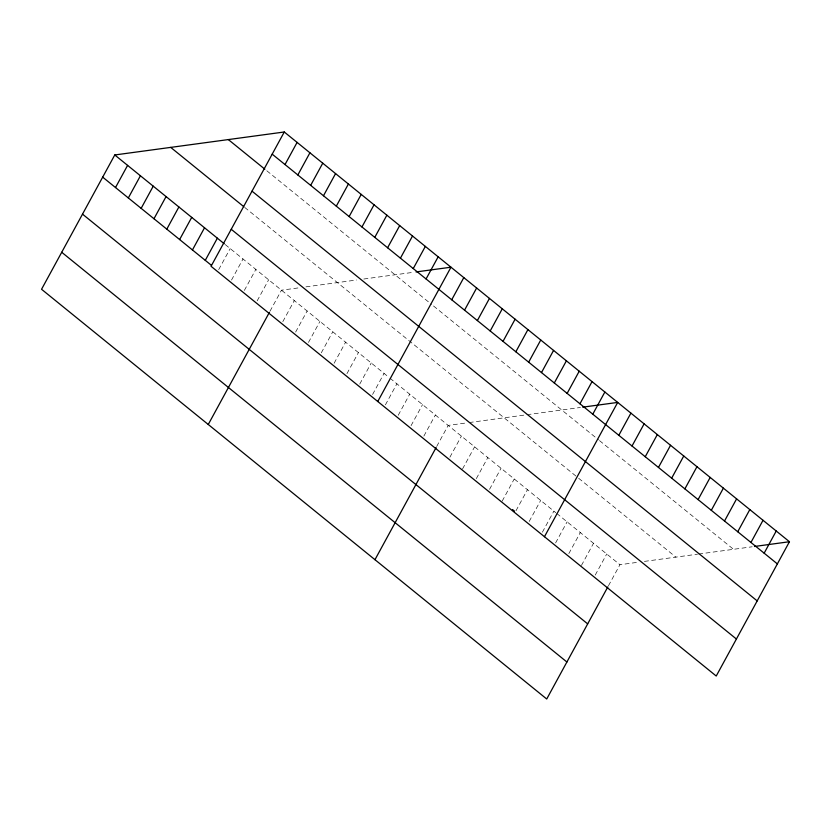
<?xml version="1.0" encoding="UTF-8"?>
<svg xmlns="http://www.w3.org/2000/svg" width="831" height="831" viewBox="0 0 831 831"><rect width="100%" height="100%" fill="white"/><g stroke="black" fill="none" stroke-linecap="round" stroke-linejoin="round"><path stroke-width="0.62" stroke-dasharray="4.16 3.12" d="M218.698 269.639L230.187 248.583M231.527 280.047L243.005 258.981M244.345 290.445L255.834 269.389M257.174 300.843L268.652 279.787M269.992 311.241L281.48 290.185L300.126 287.661M282.82 321.649L294.299 300.593M295.639 332.047L307.127 310.991M308.467 342.445L319.945 321.389M321.285 352.853L332.774 331.787M334.114 363.251L345.592 342.195M346.942 373.649L358.421 352.593M359.761 384.057L371.239 362.991M372.589 394.455L384.067 373.399M385.407 404.853L396.886 383.797M398.236 415.251L409.714 394.195M411.054 425.659L422.532 404.604M423.883 436.057L435.361 415.001M436.701 446.455L448.179 425.399L466.825 422.875M449.914 457.175L461.392 436.119M462.524 468.996L474.605 446.829M476.34 478.604L487.818 457.549M489.552 489.324L501.031 468.269M502.163 501.145L514.244 478.978M515.978 510.753L527.456 489.698M529.191 521.473L540.669 500.418M542.404 532.183L553.882 511.127M555.617 542.903L567.095 521.847M568.83 553.623L580.308 532.567M581.43 565.444L593.521 543.277M595.245 575.052L606.734 553.997M608.458 585.772L619.947 564.716L638.592 562.182M305.953 286.872L356.624 280.005M363.833 279.019L413.693 272.267M469.162 422.553L525.732 414.887M526.937 414.721L580.402 407.481M644.42 561.392L697.489 554.194M698.694 554.038L752.159 546.788M266.813 170.781L431.549 304.395M433.522 305.995L598.559 439.859M599.504 440.617L733.513 549.312M244.688 207.397L577.732 477.524M578.677 478.292L675.883 557.123M225.253 244.584L389.001 377.399M389.988 378.198L555.773 512.665M556.718 513.423L619.947 564.716"/><path stroke-width="1.25" d="M284.275 131.994L211.053 266.284L716.229 676.029L789.45 541.729L284.275 131.994L114.771 154.971L41.55 289.271L546.725 699.006L607.856 586.873M115.509 187.546L127.59 165.379M128.327 197.944L140.418 175.777M141.156 208.342L153.236 186.175M153.974 218.74L166.065 196.583M166.802 229.148L178.883 206.981M179.631 239.546L191.712 217.379M192.449 249.944L204.53 227.777M205.278 260.352L217.358 238.185M285.012 164.559L297.103 142.392M297.841 174.967L309.921 152.8M310.659 185.365L322.75 163.198M323.488 195.763L335.568 173.596M208.259 424.485L269.389 312.352M336.306 206.161L348.397 184.004M349.134 216.569L361.215 194.402M361.952 226.967L374.043 204.8M374.781 237.365L386.862 215.198M387.599 247.773L399.69 225.606M400.428 258.171L412.508 236.004M413.256 268.569L425.337 246.402M426.074 278.967L438.155 256.81M377.762 401.498L450.984 267.208L416.019 271.945M451.721 299.773L463.812 277.606M464.55 310.171L476.63 288.014M477.368 320.579L489.459 298.412M490.197 330.977L502.277 308.81M374.968 559.699L436.098 447.566M503.015 341.375L515.106 319.208M515.843 351.783L527.924 329.616M528.661 362.181L540.752 340.014M541.49 372.579L553.571 350.412M554.308 382.977L566.399 360.82M567.137 393.385L579.217 371.218M579.955 403.783L592.046 381.616M592.783 414.181L604.864 392.024M544.471 536.712L617.693 402.422L582.728 407.159M618.815 435.299L630.906 413.142M632.027 446.018L644.118 423.852M645.24 456.738L657.331 434.571M658.453 467.448L670.544 445.281M671.666 478.168L683.757 456.001M684.879 488.888L696.96 466.721M698.092 499.597L710.173 477.43M711.305 510.317L723.385 488.15M724.518 521.027L736.598 498.87M737.731 531.747L749.811 509.58M750.944 542.466L763.024 520.299M764.156 553.176L776.237 531.019M754.486 546.476L789.45 541.729M272.194 154.161L777.369 563.896M228.338 139.577L264.84 169.181M252.022 191.161L757.186 600.896M170.708 147.388L243.701 206.597M231.236 229.283L736.401 639.018M114.771 154.971L224.266 243.784M102.68 177.138L211.188 265.151M512.54 509.569L514.431 511.096M82.508 214.138L587.683 623.884M61.723 252.271L566.898 662.006"/></g></svg>
